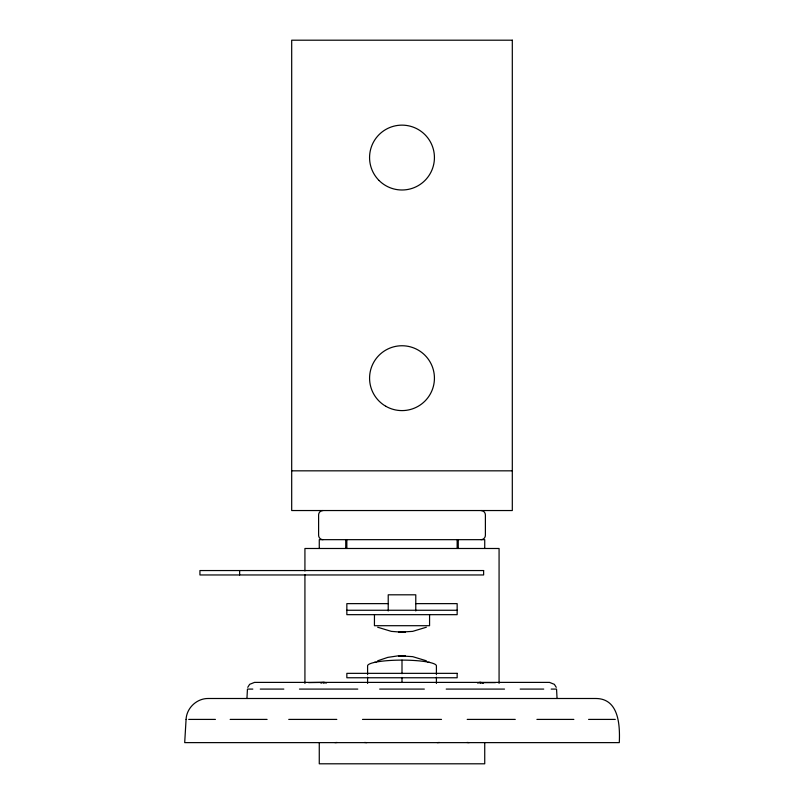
<?xml version="1.0" encoding="UTF-8"?>
<svg xmlns="http://www.w3.org/2000/svg" width="804" height="804" viewBox="0 0 804 804"><rect width="100%" height="100%" fill="white"/><g stroke="black" fill="none" stroke-linecap="round" stroke-linejoin="round"><path stroke-width="1.21" d="M429.577 614.668L429.567 625.703L374.433 625.703L374.463 614.668M246.939 698.495L247.451 689.088L252.828 689.088M480.139 682.998L480.32 682.395L477.465 682.998M398.573 655.803L412.673 656.647L426.341 660.787M323.178 682.837L324.324 682.616M247.763 687.33L249.642 684.335L254.496 682.395L549.504 682.395L554.358 684.335L556.237 687.33M401.859 655.803L405.337 655.803M377.669 627.231L391.327 631.371L402.161 632.215M426.341 627.231L412.673 631.371L398.573 632.215L405.377 632.215M377.669 660.787L387.829 657.381L398.422 655.803M398.804 632.215L402.312 632.215M320.927 682.817L323.329 682.395L308.525 682.616M401.668 655.803L405.115 655.803M320.876 682.837L322.052 682.506M479.676 682.616L483.073 682.817M401.548 655.803L405.055 655.803M398.955 632.215L402.472 632.215M399.136 632.215L402.623 632.215M401.347 655.803L404.874 655.803M401.236 655.803L404.754 655.803M399.236 632.215L402.784 632.215M399.337 632.215L402.935 632.215M337.087 742.464L334.936 742.625M439.446 742.464L437.235 742.625M401.045 655.803L404.673 655.803M400.925 655.803L404.543 655.803L398.724 655.803M399.437 632.215L403.095 632.215M405.196 632.215L399.668 632.215L403.236 632.215M400.744 655.803L404.311 655.803L398.864 655.803M400.633 655.803L404.06 655.803L399.035 655.803M399.799 632.215L403.387 632.215M399.92 632.215L403.528 632.215M400.452 655.803L403.789 655.803M400.06 632.215L403.678 632.215M400.342 655.803L403.688 655.803M400.191 632.215L403.809 632.215M403.407 655.803L400.171 655.803L403.518 655.803M400.332 632.215L403.95 632.215M400.462 632.215L404.07 632.215M403.106 655.803L399.91 655.803L403.216 655.803M400.754 632.215L404.201 632.215L400.613 632.215M402.804 655.803L399.658 655.803L402.915 655.803M400.915 632.215L404.442 632.215M401.055 632.215L404.553 632.215M401.216 632.215L404.663 632.215M399.427 655.803L402.613 655.803M401.367 632.215L404.764 632.215M399.216 655.803L402.492 655.803M401.528 632.215L404.864 632.215M399.146 655.803L402.291 655.803M401.678 632.215L405.045 632.215M482.44 682.636L495.475 682.616M291.691 470.832L512.309 470.832M388.211 603.633L346.846 603.633L346.846 614.668L457.154 614.668L457.154 603.633L415.789 603.633M346.846 610.256L457.154 610.256M374.433 662.315L376.413 662.315M427.708 662.315L429.577 662.315M260.265 689.088L283.832 689.088M299.48 689.088L357.79 689.088M379.659 689.088L424.341 689.088M446.21 689.088L504.52 689.088M520.168 689.088L543.735 689.088M551.172 689.088L556.549 689.088L557.061 698.495M188.709 719.409L215.422 719.409M230.155 719.409L267.089 719.409M288.747 719.409L336.806 719.409M362.493 719.409L441.517 719.409M467.204 719.409L515.264 719.409M536.911 719.409L573.855 719.409M588.588 719.409L615.291 719.409M469.124 742.625L466.913 742.464M366.765 742.625L364.554 742.464M323.861 682.998L323.68 682.395L326.535 682.998M483.526 682.998L480.671 682.395L480.852 682.998M499.073 683.38L499.073 548.489L304.927 548.489L304.927 570.971M484.732 548.489L484.732 539.665L319.268 539.665L319.268 548.489M484.732 742.625L484.732 763.8L319.268 763.8L319.268 742.625M458.26 539.665L458.26 548.489M457.154 539.665L457.154 548.489M436.411 674.656L436.411 665.873A34.411 5.759 0 0 0 402 660.114A34.411 5.759 0 0 0 367.589 665.873L367.589 674.656M436.411 677.169L436.411 683.44M415.779 610.95L415.779 594.809L388.221 594.809L388.221 610.95M402 660.114L402 673.732M402 677.45L402 682.405M367.589 677.169L367.589 683.44M346.846 539.665L346.846 548.489M345.74 539.665L345.74 548.489M304.927 574.719L304.927 683.44M239.632 570.549L239.632 574.96M478.551 682.616A7.055 7.055 0 0 1 480.32 682.395M323.68 682.395A7.055 7.055 0 0 1 325.449 682.616M480.983 510.54A4.412 4.412 0 0 1 485.395 514.952L485.395 535.253A4.412 4.412 0 0 1 480.983 539.665M323.017 510.54A4.412 4.412 0 0 0 318.605 514.952L318.605 535.253A4.412 4.412 0 0 0 323.017 539.665M186.076 719.409L184.699 742.625L619.301 742.625C620.035 725.66 619.11 698.646 595.915 698.495L208.085 698.495C196.709 698.445 186.608 708.033 186.076 719.409M512.309 40.2L291.691 40.2L291.691 510.54L512.309 510.54L512.309 40.2M483.626 570.549L199.935 570.549L199.935 574.96L483.626 574.96L483.626 570.549M457.154 673.35L346.846 673.35L346.846 677.762L457.154 677.762L457.154 673.35M379.066 180.498A32.431 32.431 0 0 0 433.326 165.956A32.431 32.431 0 0 0 393.608 126.238A32.431 32.431 0 0 0 379.066 180.498M385.789 406.261A32.431 32.431 0 0 0 434.431 378.171A32.431 32.431 0 0 0 385.789 350.092A32.431 32.431 0 0 0 385.789 406.261"/></g></svg>
